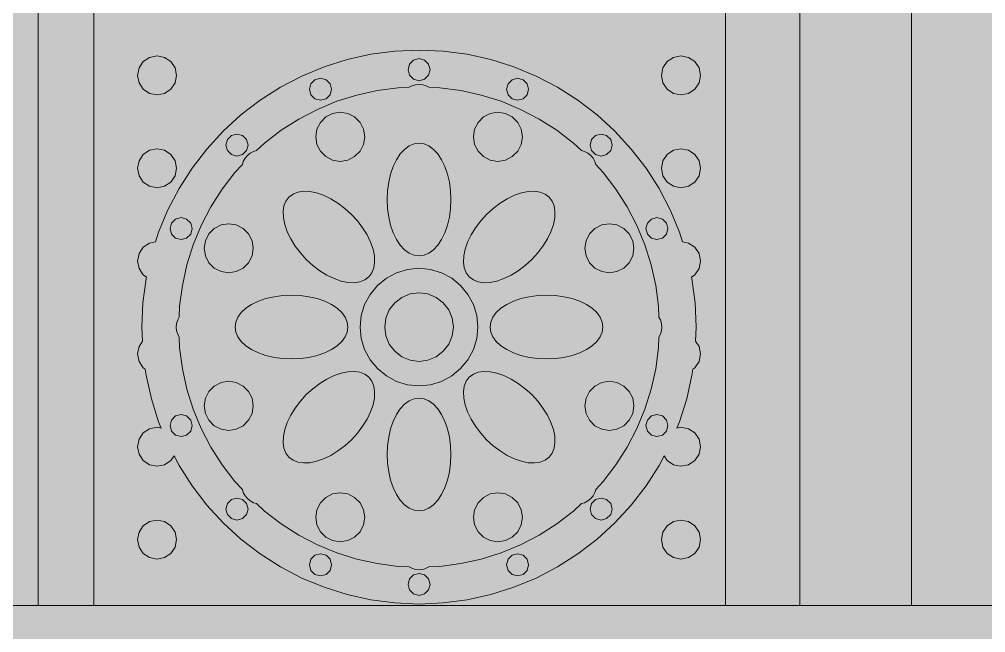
# Model space of a CAD drawing. Header units: millimetres. Extents: x -2412 to 16214, y -1176 to 12015.
# Drawn here: x 9450 to 10244, y 4451 to 4955 of the extents above; entities that cross this region are included whole.
import ezdxf

# ---------------------------------------------------------------- set-up
doc = ezdxf.new("R2010")
doc.units = ezdxf.units.MM
for name, color, linetype, lineweight, true_color in [('00_WHITE_BACKGROUND', 7, 'Continuous', 18, 0xffffff), ('01_STRUCTURE', 7, 'Continuous', 18, 0x000000), ('03_FRAMES_DOORS', 7, 'Continuous', 18, 0x000000), ('06_ORNAMENT', 7, 'Continuous', 18, 0x000000)]:
    doc.layers.add(name, color=color, linetype=linetype, lineweight=lineweight, true_color=true_color)

msp = doc.modelspace()

# ---------------------------------------------------------------- linework, layer by layer
at = {"layer": '00_WHITE_BACKGROUND', "lineweight": 18, "true_color": 0xffffff}
msp.add_solid([(-2412.2137, -1175.5725), (16213.7405, -1175.5725), (-2412.2137, 12015.2672), (16213.7405, 12015.2672)], dxfattribs=at)
at = {"layer": '01_STRUCTURE', "color": 7, "lineweight": 18, "true_color": 0x000000}
msp.add_lwpolyline([(10183.2061, 5358.7786), (10183.2061, 4473.2824), (10290.0763, 4473.2824)], dxfattribs=at)
at = {"layer": '03_FRAMES_DOORS', "color": 7, "lineweight": 18, "true_color": 0x000000}
for points in [[(9511.4504, 4473.2824), (9511.4504, 5496.1832), (9465.6489, 5496.1832), (9465.6489, 4473.2824)], [(10030.5344, 4473.2824), (10030.5344, 5206.1069), (10028.5496, 5228.5649), (10022.7634, 5250.1374), (10013.4656, 5270.8244), (10006.626, 5281.6489), (10005.7099, 5283.084), (10000.9313, 5290.6412), (9998.2748, 5293.8779)], [(10091.6031, 4473.2824), (10091.6031, 5267.1756)], [(8946.5649, 4473.2824), (9465.6489, 4473.2824)], [(9465.6489, 4473.2824), (9511.4504, 4473.2824)], [(9511.4504, 4473.2824), (10030.5344, 4473.2824)], [(10030.5344, 4473.2824), (10091.6031, 4473.2824)], [(10091.6031, 4473.2824), (10183.2061, 4473.2824)]]:
    msp.add_lwpolyline(points, dxfattribs=at)
at = {"layer": '06_ORNAMENT', "color": 7, "lineweight": 18, "true_color": 0x000000}
for points in [[(9547.3282, 4756.5344), (9548.5496, 4750.4122), (9552.0305, 4745.2061), (9554.7023, 4743.4046), (9554.3664, 4741.8321), (9551.771, 4722.1374), (9550.9008, 4702.2901), (9551.4046, 4690.626), (9548.5496, 4686.3359), (9547.3282, 4680.1985), (9548.5496, 4674.0763), (9552.0305, 4668.8702), (9553.6947, 4667.7405), (9554.3664, 4662.7481), (9558.6565, 4643.3435), (9564.6412, 4624.3969), (9566.7786, 4619.2214), (9563.3588, 4619.8931), (9557.2214, 4618.6718), (9552.0305, 4615.2061), (9548.5496, 4610), (9547.3282, 4603.8626), (9548.5496, 4597.7405), (9552.0305, 4592.5344), (9557.2214, 4589.0534), (9563.3588, 4587.8321), (9569.4962, 4589.0534), (9574.687, 4592.5344), (9577.2672, 4596.3817), (9581.4046, 4588.4275), (9592.0916, 4571.6794), (9604.1832, 4555.9084), (9617.6031, 4541.2672), (9632.2443, 4527.8473), (9648.0153, 4515.7557), (9664.7634, 4505.0687), (9682.3817, 4495.9084), (9700.7328, 4488.3053), (9719.6794, 4482.3206), (9739.084, 4478.0305), (9758.7786, 4475.4351), (9778.626, 4474.5649), (9798.4733, 4475.4351), (9818.1679, 4478.0305), (9837.5725, 4482.3206), (9856.5191, 4488.3053), (9874.8702, 4495.9084), (9892.4885, 4505.0687), (9909.2366, 4515.7557), (9925.0076, 4527.8473), (9939.6489, 4541.2672), (9953.0687, 4555.9084), (9965.1603, 4571.6794), (9975.8473, 4588.4275), (9979.9847, 4596.3817), (9982.5649, 4592.5344), (9987.7557, 4589.0534), (9993.8931, 4587.8321), (10000.0305, 4589.0534), (10005.2214, 4592.5344), (10008.7023, 4597.7405), (10009.9237, 4603.8626), (10008.7023, 4610), (10005.2214, 4615.2061), (10000.0305, 4618.6718), (9993.8931, 4619.8931), (9990.4733, 4619.2214), (9992.6107, 4624.3969), (9998.5954, 4643.3435), (10002.8855, 4662.7481), (10003.5573, 4667.7405), (10005.2214, 4668.8702), (10008.7023, 4674.0763), (10009.9237, 4680.1985), (10008.7023, 4686.3359), (10005.8473, 4690.626), (10006.3511, 4702.2901), (10005.4809, 4722.1374), (10002.8855, 4741.8321), (10002.5496, 4743.4046), (10005.2214, 4745.2061), (10008.7023, 4750.4122), (10009.9237, 4756.5344), (10008.7023, 4762.6718), (10005.2214, 4767.8779), (10000.0305, 4771.3435), (9995.084, 4772.3359), (9992.6107, 4780.1832), (9985.0076, 4798.5344), (9975.8473, 4816.1527), (9965.1603, 4832.9008), (9953.0687, 4848.6718), (9939.6489, 4863.313), (9925.0076, 4876.7328), (9909.2366, 4888.8244), (9892.4885, 4899.5115), (9874.8702, 4908.6718), (9856.5191, 4916.2748), (9837.5725, 4922.2595), (9818.1679, 4926.5496), (9798.4733, 4929.145), (9778.626, 4930.0153), (9758.7786, 4929.145), (9739.084, 4926.5496), (9719.6794, 4922.2595), (9700.7328, 4916.2748), (9682.3817, 4908.6718), (9664.7634, 4899.5115), (9648.0153, 4888.8244), (9632.2443, 4876.7328), (9617.6031, 4863.313), (9604.1832, 4848.6718), (9592.0916, 4832.9008), (9581.4046, 4816.1527), (9572.2443, 4798.5344), (9564.6412, 4780.1832), (9562.1679, 4772.3359), (9557.2214, 4771.3435), (9552.0305, 4767.8779), (9548.5496, 4762.6718)], [(9547.3282, 4909.2061), (9548.5496, 4903.084), (9552.0305, 4897.8779), (9557.2214, 4894.3969), (9563.3588, 4893.1756), (9569.4962, 4894.3969), (9574.687, 4897.8779), (9578.1679, 4903.084), (9579.3893, 4909.2061), (9578.1679, 4915.3435), (9574.687, 4920.5496), (9569.4962, 4924.0153), (9563.3588, 4925.2366), (9557.2214, 4924.0153), (9552.0305, 4920.5496), (9548.5496, 4915.3435)], [(9977.8626, 4909.2061), (9979.084, 4903.084), (9982.5649, 4897.8779), (9987.7557, 4894.3969), (9993.8931, 4893.1756), (10000.0305, 4894.3969), (10005.2214, 4897.8779), (10008.7023, 4903.084), (10009.9237, 4909.2061), (10008.7023, 4915.3435), (10005.2214, 4920.5496), (10000.0305, 4924.0153), (9993.8931, 4925.2366), (9987.7557, 4924.0153), (9982.5649, 4920.5496), (9979.084, 4915.3435)], [(9769.5573, 4913.8931), (9770.7786, 4909.3588), (9774.0916, 4906.0458), (9778.626, 4904.8244), (9783.1603, 4906.0458), (9786.4733, 4909.3588), (9787.6947, 4913.8931), (9786.4733, 4918.4275), (9783.1603, 4921.7405), (9778.626, 4922.9618), (9774.0916, 4921.7405), (9770.7786, 4918.4275)], [(9579.1145, 4702.2901), (9579.4198, 4699.2977), (9580.3053, 4696.3664), (9581.4809, 4694.1069), (9581.8779, 4685.084), (9584.1374, 4668), (9587.8626, 4651.1756), (9593.0382, 4634.7481), (9599.6336, 4618.8244), (9607.5878, 4603.542), (9616.8397, 4589.0076), (9627.3282, 4575.3435), (9633.4351, 4568.687), (9634.1985, 4566.229), (9635.6489, 4563.542), (9637.5573, 4561.2214), (9639.8779, 4559.313), (9642.5649, 4557.8626), (9645.0229, 4557.0992), (9651.6794, 4550.9924), (9665.3435, 4540.5038), (9679.8779, 4531.2519), (9695.1603, 4523.2977), (9711.084, 4516.7023), (9727.5115, 4511.5267), (9744.3359, 4507.8015), (9761.4198, 4505.542), (9770.4427, 4505.145), (9772.7023, 4503.9695), (9775.6336, 4503.0687), (9778.626, 4502.7786), (9781.6183, 4503.0687), (9784.5496, 4503.9695), (9786.8092, 4505.145), (9795.8321, 4505.542), (9812.916, 4507.8015), (9829.7405, 4511.5267), (9846.1679, 4516.7023), (9862.0916, 4523.2977), (9877.374, 4531.2519), (9891.9084, 4540.5038), (9905.5725, 4550.9924), (9912.229, 4557.0992), (9914.687, 4557.8626), (9917.374, 4559.313), (9919.6947, 4561.2214), (9921.6031, 4563.542), (9923.0534, 4566.229), (9923.8168, 4568.687), (9929.9237, 4575.3435), (9940.4122, 4589.0076), (9949.6641, 4603.542), (9957.6183, 4618.8244), (9964.2137, 4634.7481), (9969.3893, 4651.1756), (9973.1145, 4668), (9975.374, 4685.084), (9975.771, 4694.1069), (9976.9466, 4696.3664), (9977.8473, 4699.2977), (9978.1374, 4702.2901), (9977.8473, 4705.2824), (9976.9466, 4708.2137), (9975.771, 4710.4733), (9975.374, 4719.4962), (9973.1145, 4736.5802), (9969.3893, 4753.4046), (9964.2137, 4769.8321), (9957.6183, 4785.7557), (9949.6641, 4801.0382), (9940.4122, 4815.5725), (9929.9237, 4829.2366), (9923.8168, 4835.8931), (9923.0534, 4838.3511), (9921.6031, 4841.0382), (9919.6947, 4843.3588), (9917.374, 4845.2672), (9914.687, 4846.7176), (9912.229, 4847.4809), (9905.5725, 4853.5878), (9891.9084, 4864.0763), (9877.374, 4873.3282), (9862.0916, 4881.2824), (9846.1679, 4887.8779), (9829.7405, 4893.0534), (9812.916, 4896.7786), (9795.8321, 4899.0382), (9786.8092, 4899.4351), (9784.5496, 4900.6107), (9781.6183, 4901.4962), (9778.626, 4901.8015), (9775.6336, 4901.4962), (9772.7023, 4900.6107), (9770.4427, 4899.4351), (9761.4198, 4899.0382), (9744.3359, 4896.7786), (9727.5115, 4893.0534), (9711.084, 4887.8779), (9695.1603, 4881.2824), (9679.8779, 4873.3282), (9665.3435, 4864.0763), (9651.6794, 4853.5878), (9645.0229, 4847.4809), (9642.5649, 4846.7176), (9639.8779, 4845.2672), (9637.5573, 4843.3588), (9635.6489, 4841.0382), (9634.1985, 4838.3511), (9633.4351, 4835.8931), (9627.3282, 4829.2366), (9616.8397, 4815.5725), (9607.5878, 4801.0382), (9599.6336, 4785.7557), (9593.0382, 4769.8321), (9587.8626, 4753.4046), (9584.1374, 4736.5802), (9581.8779, 4719.4962), (9581.4809, 4710.4733), (9580.3053, 4708.2137), (9579.4198, 4705.2824)], [(9688.5802, 4897.7863), (9689.8015, 4893.2519), (9693.1145, 4889.9389), (9697.6489, 4888.7176), (9702.1832, 4889.9389), (9705.4962, 4893.2519), (9706.7176, 4897.7863), (9705.4962, 4902.3206), (9702.1832, 4905.6336), (9697.6489, 4906.855), (9693.1145, 4905.6336), (9689.8015, 4902.3206)], [(9850.5344, 4897.7863), (9851.7557, 4893.2519), (9855.0687, 4889.9389), (9859.6031, 4888.7176), (9864.1374, 4889.9389), (9867.4504, 4893.2519), (9868.6718, 4897.7863), (9867.4504, 4902.3206), (9864.1374, 4905.6336), (9859.6031, 4906.855), (9855.0687, 4905.6336), (9851.7557, 4902.3206)], [(9693.6947, 4858.687), (9694.6718, 4852.458), (9697.542, 4846.8397), (9702, 4842.3817), (9707.6183, 4839.5267), (9713.8473, 4838.5344), (9720.0763, 4839.5267), (9725.6947, 4842.3817), (9730.1527, 4846.8397), (9733.0076, 4852.458), (9734, 4858.687), (9733.0076, 4864.916), (9730.1527, 4870.5344), (9725.6947, 4874.9924), (9720.0763, 4877.8473), (9713.8473, 4878.8397), (9707.6183, 4877.8473), (9702, 4874.9924), (9697.542, 4870.5344), (9694.6718, 4864.916)], [(9823.2519, 4858.687), (9824.2443, 4852.458), (9827.0992, 4846.8397), (9831.5573, 4842.3817), (9837.1756, 4839.5267), (9843.4046, 4838.5344), (9849.6336, 4839.5267), (9855.2519, 4842.3817), (9859.7099, 4846.8397), (9862.5802, 4852.458), (9863.5573, 4858.687), (9862.5802, 4864.916), (9859.7099, 4870.5344), (9855.2519, 4874.9924), (9849.6336, 4877.8473), (9843.4046, 4878.8397), (9837.1756, 4877.8473), (9831.5573, 4874.9924), (9827.0992, 4870.5344), (9824.2443, 4864.916)], [(9619.9389, 4851.9084), (9621.145, 4847.374), (9624.4733, 4844.0611), (9629.0076, 4842.8397), (9633.542, 4844.0611), (9636.855, 4847.374), (9638.0763, 4851.9084), (9636.855, 4856.4427), (9633.542, 4859.771), (9629.0076, 4860.9771), (9624.4733, 4859.771), (9621.145, 4856.4427)], [(9919.1908, 4851.9084), (9920.3969, 4847.374), (9923.7252, 4844.0611), (9928.2595, 4842.8397), (9932.7939, 4844.0611), (9936.1069, 4847.374), (9937.3282, 4851.9084), (9936.1069, 4856.4427), (9932.7939, 4859.771), (9928.2595, 4860.9771), (9923.7252, 4859.771), (9920.3969, 4856.4427)], [(9752.4275, 4807.084), (9752.7481, 4799.8321), (9753.7099, 4792.7634), (9755.2824, 4786.0458), (9757.4351, 4779.8321), (9760.1069, 4774.3053), (9763.2214, 4769.5878), (9766.7328, 4765.7863), (9770.5344, 4763.0076), (9774.5344, 4761.2977), (9778.626, 4760.7328), (9782.7176, 4761.2977), (9786.7176, 4763.0076), (9790.5191, 4765.7863), (9794.0305, 4769.5878), (9797.145, 4774.3053), (9799.8168, 4779.8321), (9801.9695, 4786.0458), (9803.542, 4792.7634), (9804.5038, 4799.8321), (9804.8244, 4807.084), (9804.5038, 4814.3359), (9803.542, 4821.4046), (9801.9695, 4828.1221), (9799.8168, 4834.3359), (9797.145, 4839.8626), (9794.0305, 4844.5802), (9790.5191, 4848.3817), (9786.7176, 4851.1603), (9782.7176, 4852.8702), (9778.626, 4853.4351), (9774.5344, 4852.8702), (9770.5344, 4851.1603), (9766.7328, 4848.3817), (9763.2214, 4844.5802), (9760.1069, 4839.8626), (9757.4351, 4834.3359), (9755.2824, 4828.1221), (9753.7099, 4821.4046), (9752.7481, 4814.3359)], [(9547.3282, 4832.8702), (9548.5496, 4826.7481), (9552.0305, 4821.542), (9557.2214, 4818.0611), (9563.3588, 4816.8397), (9569.4962, 4818.0611), (9574.687, 4821.542), (9578.1679, 4826.7481), (9579.3893, 4832.8702), (9578.1679, 4839.0076), (9574.687, 4844.2137), (9569.4962, 4847.6794), (9563.3588, 4848.9008), (9557.2214, 4847.6794), (9552.0305, 4844.2137), (9548.5496, 4839.0076)], [(9977.8626, 4832.8702), (9979.084, 4826.7481), (9982.5649, 4821.542), (9987.7557, 4818.0611), (9993.8931, 4816.8397), (10000.0305, 4818.0611), (10005.2214, 4821.542), (10008.7023, 4826.7481), (10009.9237, 4832.8702), (10008.7023, 4839.0076), (10005.2214, 4844.2137), (10000.0305, 4847.6794), (9993.8931, 4848.9008), (9987.7557, 4847.6794), (9982.5649, 4844.2137), (9979.084, 4839.0076)], [(9666.916, 4797.1756), (9667.1145, 4792.0153), (9668.2443, 4786.4733), (9670.2748, 4780.6718), (9673.145, 4774.7634), (9676.7786, 4768.9008), (9681.0992, 4763.2214), (9686, 4757.8626), (9691.3588, 4752.9618), (9697.0382, 4748.6412), (9702.9008, 4745.0076), (9708.8092, 4742.1374), (9714.5954, 4740.1221), (9720.1527, 4738.9924), (9725.313, 4738.7786), (9729.9695, 4739.4962), (9734, 4741.1145), (9737.2977, 4743.6183), (9739.8015, 4746.916), (9741.4198, 4750.9466), (9742.1374, 4755.6031), (9741.9237, 4760.7634), (9740.7939, 4766.3206), (9738.7786, 4772.1069), (9735.9084, 4778.0153), (9732.2748, 4783.8779), (9727.9542, 4789.5573), (9723.0534, 4794.916), (9717.6947, 4799.8168), (9712.0153, 4804.1374), (9706.1527, 4807.771), (9700.2443, 4810.6412), (9694.4427, 4812.6718), (9688.9008, 4813.8015), (9683.7405, 4814), (9679.084, 4813.2824), (9675.0534, 4811.6641), (9671.7557, 4809.1603), (9669.2519, 4805.8626), (9667.6336, 4801.8321)], [(9815.1145, 4755.6031), (9815.8321, 4750.9466), (9817.4504, 4746.916), (9819.9542, 4743.6183), (9823.2519, 4741.1145), (9827.2824, 4739.4962), (9831.9389, 4738.7786), (9837.0992, 4738.9924), (9842.6565, 4740.1221), (9848.4427, 4742.1374), (9854.3511, 4745.0076), (9860.2137, 4748.6412), (9865.8931, 4752.9618), (9871.2519, 4757.8626), (9876.1527, 4763.2214), (9880.4733, 4768.9008), (9884.1069, 4774.7634), (9886.9771, 4780.6718), (9889.0076, 4786.4733), (9890.1374, 4792.0153), (9890.3359, 4797.1756), (9889.6183, 4801.8321), (9888, 4805.8626), (9885.4962, 4809.1603), (9882.1985, 4811.6641), (9878.1679, 4813.2824), (9873.5267, 4814), (9868.3511, 4813.8015), (9862.8092, 4812.6718), (9857.0076, 4810.6412), (9851.0992, 4807.771), (9845.2366, 4804.1374), (9839.5573, 4799.8168), (9834.1985, 4794.916), (9829.2977, 4789.5573), (9824.9771, 4783.8779), (9821.3435, 4778.0153), (9818.4733, 4772.1069), (9816.458, 4766.3206), (9815.3282, 4760.7634)], [(9574.0611, 4783.2672), (9575.2824, 4778.7328), (9578.5954, 4775.4198), (9583.1298, 4774.1985), (9587.6641, 4775.4198), (9590.9771, 4778.7328), (9592.1985, 4783.2672), (9590.9771, 4787.8015), (9587.6641, 4791.1145), (9583.1298, 4792.3359), (9578.5954, 4791.1145), (9575.2824, 4787.8015)], [(9965.0534, 4783.2672), (9966.2748, 4778.7328), (9969.5878, 4775.4198), (9974.1221, 4774.1985), (9978.6565, 4775.4198), (9981.9695, 4778.7328), (9983.1908, 4783.2672), (9981.9695, 4787.8015), (9978.6565, 4791.1145), (9974.1221, 4792.3359), (9969.5878, 4791.1145), (9966.2748, 4787.8015)], [(9602.0763, 4767.0687), (9603.0687, 4760.8397), (9605.9237, 4755.2214), (9610.3817, 4750.7634), (9616, 4747.9084), (9622.229, 4746.916), (9628.458, 4747.9084), (9634.0763, 4750.7634), (9638.5344, 4755.2214), (9641.3893, 4760.8397), (9642.3817, 4767.0687), (9641.3893, 4773.2977), (9638.5344, 4778.916), (9634.0763, 4783.374), (9628.458, 4786.2443), (9622.229, 4787.2214), (9616, 4786.2443), (9610.3817, 4783.374), (9605.9237, 4778.916), (9603.0687, 4773.2977)], [(9914.8702, 4767.0687), (9915.8626, 4760.8397), (9918.7176, 4755.2214), (9923.1756, 4750.7634), (9928.7939, 4747.9084), (9935.0229, 4746.916), (9941.2519, 4747.9084), (9946.8702, 4750.7634), (9951.3282, 4755.2214), (9954.1832, 4760.8397), (9955.1756, 4767.0687), (9954.1832, 4773.2977), (9951.3282, 4778.916), (9946.8702, 4783.374), (9941.2519, 4786.2443), (9935.0229, 4787.2214), (9928.7939, 4786.2443), (9923.1756, 4783.374), (9918.7176, 4778.916), (9915.8626, 4773.2977)], [(9730.2595, 4702.2901), (9731.1908, 4692.855), (9733.9389, 4683.7863), (9738.4122, 4675.4198), (9744.4275, 4668.0916), (9751.7557, 4662.0763), (9760.1221, 4657.6031), (9769.1908, 4654.855), (9778.626, 4653.9237), (9788.0611, 4654.855), (9797.1298, 4657.6031), (9805.4962, 4662.0763), (9812.8244, 4668.0916), (9818.8397, 4675.4198), (9823.313, 4683.7863), (9826.0611, 4692.855), (9826.9924, 4702.2901), (9826.0611, 4711.7252), (9823.313, 4720.7939), (9818.8397, 4729.1603), (9812.8244, 4736.4885), (9805.4962, 4742.5038), (9797.1298, 4746.9771), (9788.0611, 4749.7252), (9778.626, 4750.6565), (9769.1908, 4749.7252), (9760.1221, 4746.9771), (9751.7557, 4742.5038), (9744.4275, 4736.4885), (9738.4122, 4729.1603), (9733.9389, 4720.7939), (9731.1908, 4711.7252)], [(9627.4809, 4702.2901), (9628.0458, 4698.1985), (9629.7557, 4694.1985), (9632.5344, 4690.3969), (9636.3359, 4686.8855), (9641.0534, 4683.771), (9646.5802, 4681.0992), (9652.7939, 4678.9466), (9659.5115, 4677.374), (9666.5802, 4676.4122), (9673.8321, 4676.0916), (9681.084, 4676.4122), (9688.1527, 4677.374), (9694.8702, 4678.9466), (9701.084, 4681.0992), (9706.6107, 4683.771), (9711.3282, 4686.8855), (9715.1298, 4690.3969), (9717.9084, 4694.1985), (9719.6183, 4698.1985), (9720.1832, 4702.2901), (9719.6183, 4706.3817), (9717.9084, 4710.3817), (9715.1298, 4714.1832), (9711.3282, 4717.6947), (9706.6107, 4720.8092), (9701.084, 4723.4809), (9694.8702, 4725.6336), (9688.1527, 4727.2061), (9681.084, 4728.1679), (9673.8321, 4728.4885), (9666.5802, 4728.1679), (9659.5115, 4727.2061), (9652.7939, 4725.6336), (9646.5802, 4723.4809), (9641.0534, 4720.8092), (9636.3359, 4717.6947), (9632.5344, 4714.1832), (9629.7557, 4710.3817), (9628.0458, 4706.3817)], [(9750.4122, 4702.2901), (9751.374, 4694.9924), (9754.1985, 4688.1832), (9758.6718, 4682.3359), (9764.5191, 4677.8626), (9771.3282, 4675.0382), (9778.626, 4674.0763), (9785.9237, 4675.0382), (9792.7328, 4677.8626), (9798.5802, 4682.3359), (9803.0534, 4688.1832), (9805.8779, 4694.9924), (9806.8397, 4702.2901), (9805.8779, 4709.5878), (9803.0534, 4716.3969), (9798.5802, 4722.2443), (9792.7328, 4726.7176), (9785.9237, 4729.542), (9778.626, 4730.5038), (9771.3282, 4729.542), (9764.5191, 4726.7176), (9758.6718, 4722.2443), (9754.1985, 4716.3969), (9751.374, 4709.5878)], [(9837.0687, 4702.2901), (9837.6336, 4698.1985), (9839.3435, 4694.1985), (9842.1221, 4690.3969), (9845.9237, 4686.8855), (9850.6412, 4683.771), (9856.1679, 4681.0992), (9862.3817, 4678.9466), (9869.0992, 4677.374), (9876.1679, 4676.4122), (9883.4198, 4676.0916), (9890.6718, 4676.4122), (9897.7405, 4677.374), (9904.458, 4678.9466), (9910.6718, 4681.0992), (9916.1985, 4683.771), (9920.916, 4686.8855), (9924.7176, 4690.3969), (9927.4962, 4694.1985), (9929.2061, 4698.1985), (9929.771, 4702.2901), (9929.2061, 4706.3817), (9927.4962, 4710.3817), (9924.7176, 4714.1832), (9920.916, 4717.6947), (9916.1985, 4720.8092), (9910.6718, 4723.4809), (9904.458, 4725.6336), (9897.7405, 4727.2061), (9890.6718, 4728.1679), (9883.4198, 4728.4885), (9876.1679, 4728.1679), (9869.0992, 4727.2061), (9862.3817, 4725.6336), (9856.1679, 4723.4809), (9850.6412, 4720.8092), (9845.9237, 4717.6947), (9842.1221, 4714.1832), (9839.3435, 4710.3817), (9837.6336, 4706.3817)], [(9666.916, 4607.3893), (9667.6336, 4602.7481), (9669.2519, 4598.7176), (9671.7557, 4595.4198), (9675.0534, 4592.916), (9679.084, 4591.2977), (9683.7405, 4590.5802), (9688.9008, 4590.7786), (9694.4427, 4591.9084), (9700.2443, 4593.9389), (9706.1527, 4596.8092), (9712.0153, 4600.4427), (9717.6947, 4604.7634), (9723.0534, 4609.6641), (9727.9542, 4615.0229), (9732.2748, 4620.7023), (9735.9084, 4626.5649), (9738.7786, 4632.4733), (9740.7939, 4638.2595), (9741.9237, 4643.8168), (9742.1374, 4648.9771), (9741.4198, 4653.6336), (9739.8015, 4657.6641), (9737.2977, 4660.9618), (9734, 4663.4656), (9729.9695, 4665.084), (9725.313, 4665.8015), (9720.1527, 4665.5878), (9714.5954, 4664.458), (9708.8092, 4662.4427), (9702.9008, 4659.5725), (9697.0382, 4655.9389), (9691.3588, 4651.6183), (9686, 4646.7176), (9681.0992, 4641.3588), (9676.7786, 4635.6794), (9673.145, 4629.8168), (9670.2748, 4623.9084), (9668.2443, 4618.1069), (9667.1145, 4612.5649)], [(9815.1145, 4648.9771), (9815.3282, 4643.8168), (9816.458, 4638.2595), (9818.4733, 4632.4733), (9821.3435, 4626.5649), (9824.9771, 4620.7023), (9829.2977, 4615.0229), (9834.1985, 4609.6641), (9839.5573, 4604.7634), (9845.2366, 4600.4427), (9851.0992, 4596.8092), (9857.0076, 4593.9389), (9862.8092, 4591.9084), (9868.3511, 4590.7786), (9873.5267, 4590.5802), (9878.1679, 4591.2977), (9882.1985, 4592.916), (9885.4962, 4595.4198), (9888, 4598.7176), (9889.6183, 4602.7481), (9890.3359, 4607.3893), (9890.1374, 4612.5649), (9889.0076, 4618.1069), (9886.9771, 4623.9084), (9884.1069, 4629.8168), (9880.4733, 4635.6794), (9876.1527, 4641.3588), (9871.2519, 4646.7176), (9865.8931, 4651.6183), (9860.2137, 4655.9389), (9854.3511, 4659.5725), (9848.4427, 4662.4427), (9842.6565, 4664.458), (9837.0992, 4665.5878), (9831.9389, 4665.8015), (9827.2824, 4665.084), (9823.2519, 4663.4656), (9819.9542, 4660.9618), (9817.4504, 4657.6641), (9815.8321, 4653.6336)], [(9602.0763, 4637.5115), (9603.0687, 4631.2824), (9605.9237, 4625.6641), (9610.3817, 4621.2061), (9616, 4618.3359), (9622.229, 4617.3588), (9628.458, 4618.3359), (9634.0763, 4621.2061), (9638.5344, 4625.6641), (9641.3893, 4631.2824), (9642.3817, 4637.5115), (9641.3893, 4643.7405), (9638.5344, 4649.3588), (9634.0763, 4653.8168), (9628.458, 4656.6718), (9622.229, 4657.6641), (9616, 4656.6718), (9610.3817, 4653.8168), (9605.9237, 4649.3588), (9603.0687, 4643.7405)], [(9914.8702, 4637.5115), (9915.8626, 4631.2824), (9918.7176, 4625.6641), (9923.1756, 4621.2061), (9928.7939, 4618.3359), (9935.0229, 4617.3588), (9941.2519, 4618.3359), (9946.8702, 4621.2061), (9951.3282, 4625.6641), (9954.1832, 4631.2824), (9955.1756, 4637.5115), (9954.1832, 4643.7405), (9951.3282, 4649.3588), (9946.8702, 4653.8168), (9941.2519, 4656.6718), (9935.0229, 4657.6641), (9928.7939, 4656.6718), (9923.1756, 4653.8168), (9918.7176, 4649.3588), (9915.8626, 4643.7405)], [(9752.4275, 4597.4962), (9752.7481, 4590.2443), (9753.7099, 4583.1756), (9755.2824, 4576.458), (9757.4351, 4570.2443), (9760.1069, 4564.7176), (9763.2214, 4560), (9766.7328, 4556.1985), (9770.5344, 4553.4198), (9774.5344, 4551.7099), (9778.626, 4551.145), (9782.7176, 4551.7099), (9786.7176, 4553.4198), (9790.5191, 4556.1985), (9794.0305, 4560), (9797.145, 4564.7176), (9799.8168, 4570.2443), (9801.9695, 4576.458), (9803.542, 4583.1756), (9804.5038, 4590.2443), (9804.8244, 4597.4962), (9804.5038, 4604.7481), (9803.542, 4611.8168), (9801.9695, 4618.5344), (9799.8168, 4624.7481), (9797.145, 4630.2748), (9794.0305, 4634.9924), (9790.5191, 4638.7939), (9786.7176, 4641.5725), (9782.7176, 4643.2824), (9778.626, 4643.8473), (9774.5344, 4643.2824), (9770.5344, 4641.5725), (9766.7328, 4638.7939), (9763.2214, 4634.9924), (9760.1069, 4630.2748), (9757.4351, 4624.7481), (9755.2824, 4618.5344), (9753.7099, 4611.8168), (9752.7481, 4604.7481)], [(9574.0611, 4621.313), (9575.2824, 4616.7786), (9578.5954, 4613.4656), (9583.1298, 4612.2443), (9587.6641, 4613.4656), (9590.9771, 4616.7786), (9592.1985, 4621.313), (9590.9771, 4625.8473), (9587.6641, 4629.1603), (9583.1298, 4630.3817), (9578.5954, 4629.1603), (9575.2824, 4625.8473)], [(9965.0534, 4621.313), (9966.2748, 4616.7786), (9969.5878, 4613.4656), (9974.1221, 4612.2443), (9978.6565, 4613.4656), (9981.9695, 4616.7786), (9983.1908, 4621.313), (9981.9695, 4625.8473), (9978.6565, 4629.1603), (9974.1221, 4630.3817), (9969.5878, 4629.1603), (9966.2748, 4625.8473)], [(9619.9389, 4552.6565), (9621.145, 4548.1221), (9624.4733, 4544.8092), (9629.0076, 4543.5878), (9633.542, 4544.8092), (9636.855, 4548.1221), (9638.0763, 4552.6565), (9636.855, 4557.1908), (9633.542, 4560.5191), (9629.0076, 4561.7252), (9624.4733, 4560.5191), (9621.145, 4557.1908)], [(9693.6947, 4545.8931), (9694.6718, 4539.6641), (9697.542, 4534.0458), (9702, 4529.5878), (9707.6183, 4526.7328), (9713.8473, 4525.7405), (9720.0763, 4526.7328), (9725.6947, 4529.5878), (9730.1527, 4534.0458), (9733.0076, 4539.6641), (9734, 4545.8931), (9733.0076, 4552.1221), (9730.1527, 4557.7405), (9725.6947, 4562.1985), (9720.0763, 4565.0534), (9713.8473, 4566.0458), (9707.6183, 4565.0534), (9702, 4562.1985), (9697.542, 4557.7405), (9694.6718, 4552.1221)], [(9823.2519, 4545.8931), (9824.2443, 4539.6641), (9827.0992, 4534.0458), (9831.5573, 4529.5878), (9837.1756, 4526.7328), (9843.4046, 4525.7405), (9849.6336, 4526.7328), (9855.2519, 4529.5878), (9859.7099, 4534.0458), (9862.5802, 4539.6641), (9863.5573, 4545.8931), (9862.5802, 4552.1221), (9859.7099, 4557.7405), (9855.2519, 4562.1985), (9849.6336, 4565.0534), (9843.4046, 4566.0458), (9837.1756, 4565.0534), (9831.5573, 4562.1985), (9827.0992, 4557.7405), (9824.2443, 4552.1221)], [(9919.1908, 4552.6565), (9920.3969, 4548.1221), (9923.7252, 4544.8092), (9928.2595, 4543.5878), (9932.7939, 4544.8092), (9936.1069, 4548.1221), (9937.3282, 4552.6565), (9936.1069, 4557.1908), (9932.7939, 4560.5191), (9928.2595, 4561.7252), (9923.7252, 4560.5191), (9920.3969, 4557.1908)], [(9547.3282, 4527.5267), (9548.5496, 4521.4046), (9552.0305, 4516.1985), (9557.2214, 4512.7176), (9563.3588, 4511.4962), (9569.4962, 4512.7176), (9574.687, 4516.1985), (9578.1679, 4521.4046), (9579.3893, 4527.5267), (9578.1679, 4533.6641), (9574.687, 4538.8702), (9569.4962, 4542.3359), (9563.3588, 4543.5573), (9557.2214, 4542.3359), (9552.0305, 4538.8702), (9548.5496, 4533.6641)], [(9977.8626, 4527.5267), (9979.084, 4521.4046), (9982.5649, 4516.1985), (9987.7557, 4512.7176), (9993.8931, 4511.4962), (10000.0305, 4512.7176), (10005.2214, 4516.1985), (10008.7023, 4521.4046), (10009.9237, 4527.5267), (10008.7023, 4533.6641), (10005.2214, 4538.8702), (10000.0305, 4542.3359), (9993.8931, 4543.5573), (9987.7557, 4542.3359), (9982.5649, 4538.8702), (9979.084, 4533.6641)], [(9688.5802, 4506.7939), (9689.8015, 4502.2595), (9693.1145, 4498.9466), (9697.6489, 4497.7252), (9702.1832, 4498.9466), (9705.4962, 4502.2595), (9706.7176, 4506.7939), (9705.4962, 4511.3282), (9702.1832, 4514.6412), (9697.6489, 4515.8626), (9693.1145, 4514.6412), (9689.8015, 4511.3282)], [(9850.5344, 4506.7939), (9851.7557, 4502.2595), (9855.0687, 4498.9466), (9859.6031, 4497.7252), (9864.1374, 4498.9466), (9867.4504, 4502.2595), (9868.6718, 4506.7939), (9867.4504, 4511.3282), (9864.1374, 4514.6412), (9859.6031, 4515.8626), (9855.0687, 4514.6412), (9851.7557, 4511.3282)], [(9769.5573, 4490.687), (9770.7786, 4486.1527), (9774.0916, 4482.8397), (9778.626, 4481.6183), (9783.1603, 4482.8397), (9786.4733, 4486.1527), (9787.6947, 4490.687), (9786.4733, 4495.2214), (9783.1603, 4498.5344), (9778.626, 4499.7557), (9774.0916, 4498.5344), (9770.7786, 4495.2214)]]:
    msp.add_lwpolyline(points, close=True, dxfattribs=at)

doc.saveas('drawing.dxf')
